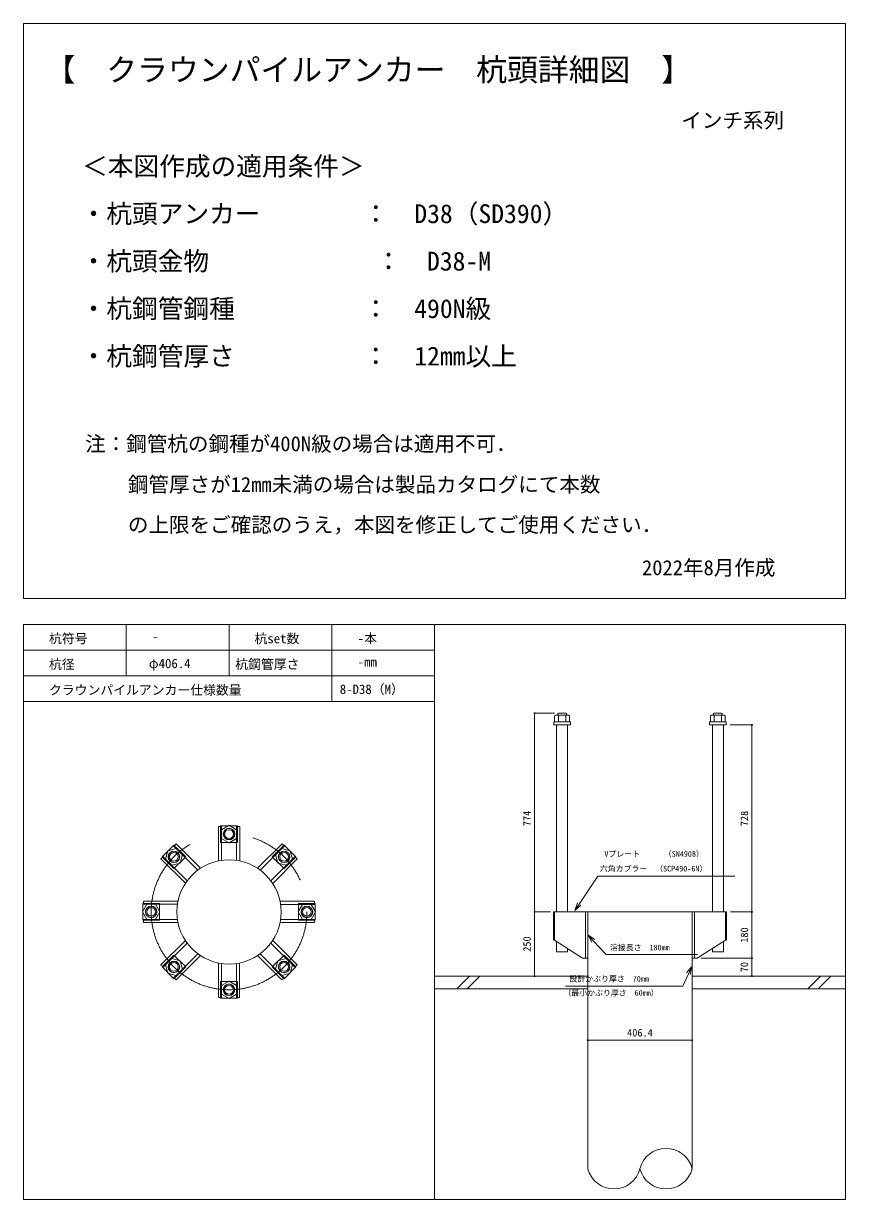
# Model space of a CAD drawing. Units: millimetres, scale not verified. Extents: x -20553 to 20553, y -9578 to 9578.
# Drawn here: x 10753 to 13953, y 4998 to 9578 of the extents above; entities that cross this region are included whole.
import ezdxf
from ezdxf.enums import TextEntityAlignment as Align

# ---------------------------------------------------------------- set-up
doc = ezdxf.new("R2010")
doc.units = ezdxf.units.MM
doc.header["$LTSCALE"] = 20
doc.linetypes.add('USER1', pattern=[101.6, 63.5, -12.7, 12.7, -12.7])
for name, color, linetype, lineweight in [('0-0_0', 7, 'Continuous', 15), ('0-1_01_KUI', 5, 'Continuous', 18), ('0-3_22_部品', 7, 'Continuous', 15), ('0-4_09_SUNPO', 7, 'Continuous', 18), ('0-5_07_CENTER', 1, 'USER1', 18), ('0-6_02_KANAMONO', 6, 'Continuous', 18), ('0-7_10_WAKU', 4, 'Continuous', 18), ('0-9_03_ANCHOR', 4, 'Continuous', 18)]:
    doc.layers.add(name, color=color, linetype=linetype, lineweight=lineweight)
doc.styles.add('ＭＳ ゴシック', font='')
doc.styles.get('ＭＳ ゴシック').set_extended_font_data('MS Gothic')

# ---------------------------------------------------------------- blocks, each defined once
blk = doc.blocks.new('_DotSmall')
at = {"layer": '0-0_0'}
blk.add_line((0.0625, 0), (-0.0625, 0), dxfattribs=at)
blk.add_circle((0, 0), 0.0625, dxfattribs=at)
blk = doc.blocks.new('_Open30')
at = {"layer": '0-3_22_部品'}
blk.add_line((0, 0), (-1, 0), dxfattribs=at)
blk.add_lwpolyline([(-1, 0.2679), (0, 0), (-1, -0.2679)], dxfattribs=at)

msp = doc.modelspace()

# ---------------------------------------------------------------- linework, layer by layer
at = {"layer": '0-1_01_KUI'}
for p, q in [((12949.82, 6117.67), (13356.22, 6117.67)), ((12949.82, 6117.67), (12949.82, 5117.67)), ((13356.22, 6117.67), (13356.22, 5117.67))]:
    msp.add_line(p, q, dxfattribs=at)
at = {"layer": '0-1_01_KUI', "color": 2}
for p, q in [((12353.02, 5867.67), (12949.82, 5867.67)), ((13953.02, 5867.67), (13356.22, 5867.67)), ((12353.02, 5817.67), (12949.82, 5817.67)), ((13953.02, 5817.67), (13356.22, 5817.67))]:
    msp.add_line(p, q, dxfattribs=at)
at = {"layer": '0-1_01_KUI', "color": 4}
for p, q in [((12489.57, 5867.67), (12439.57, 5817.67)), ((12529.73, 5867.67), (12479.73, 5817.67)), ((13856.07, 5867.67), (13806.07, 5817.67)), ((13896.23, 5867.67), (13846.23, 5817.67))]:
    msp.add_line(p, q, dxfattribs=at)
at = {"layer": '0-1_01_KUI'}
msp.add_circle((11553.02, 6117.67), 203.2, dxfattribs=at)
for centre, start, end in [((13254.62, 5091.91), 14.23084, 165.7692), ((13051.42, 5143.44), 194.23093, 345.76911), ((13254.62, 5143.44), 194.2308, 345.76916)]:
    msp.add_arc(centre, 104.82, start, end, dxfattribs=at)
at = {"layer": '0-4_09_SUNPO', "color": 3}
for p, q in [((12820.19, 6891.67), (12742.55, 6891.67)), ((12742.55, 6117.67), (12742.55, 6891.67)), ((13503.72, 6845.67), (13588.76, 6845.67)), ((13588.76, 6117.67), (13588.76, 6845.67)), ((12804.82, 6117.67), (12742.55, 6117.67)), ((12800.76, 6117.67), (12742.55, 6117.67)), ((12742.55, 5867.67), (12742.55, 6117.67)), ((13505.28, 6117.67), (13588.76, 6117.67)), ((13505.28, 6117.67), (13588.76, 6117.67)), ((13588.76, 5937.67), (13588.76, 6117.67)), ((13391.22, 5937.67), (13588.76, 5937.67)), ((13391.22, 5937.67), (13588.76, 5937.67)), ((13588.76, 5867.67), (13588.76, 5937.67)), ((12934.82, 5867.67), (12742.55, 5867.67)), ((13371.22, 5867.67), (13588.76, 5867.67)), ((12949.82, 5632.67), (12949.82, 5617.67)), ((13356.22, 5617.67), (12949.82, 5617.67)), ((13356.22, 5632.67), (13356.22, 5617.67))]:
    msp.add_line(p, q, dxfattribs=at)
for points in [[(12915.95, 6148.37), (12988.36, 6257.29), (13522.63, 6257.29)], [(12971.32, 6005.16), (13021.96, 5951.98), (13376.4, 5951.98)], [(13341.41, 5876.68), (13319.67, 5829.07), (12862.78, 5829.07)]]:
    msp.add_lwpolyline(points, dxfattribs=at)
at = {"layer": '0-5_07_CENTER'}
msp.add_circle((11553.02, 6117.67), 303.2, dxfattribs=at)
at = {"layer": '0-6_02_KANAMONO'}
for p, q in [((11511.57, 6450.87), (11511.57, 6316.6)), ((11523.57, 6450.87), (11511.57, 6450.87)), ((11523.57, 6450.87), (11523.57, 6318.73)), ((11582.57, 6450.87), (11582.57, 6318.71)), ((11582.57, 6450.87), (11594.57, 6450.87)), ((11594.57, 6450.87), (11594.57, 6316.58)), ((11338.31, 6374.18), (11346.79, 6382.66)), ((11338.31, 6374.18), (11431.76, 6280.73)), ((11346.79, 6382.66), (11441.75, 6287.7)), ((11759.32, 6382.59), (11664.37, 6287.65)), ((11767.8, 6374.11), (11674.36, 6280.66)), ((11767.8, 6374.11), (11759.32, 6382.59)), ((11296.59, 6332.46), (11288.1, 6323.97)), ((11288.1, 6323.97), (11383.05, 6229.03)), ((11296.59, 6332.46), (11390.03, 6239.02)), ((11809.52, 6332.39), (11716.07, 6238.93)), ((11818.01, 6323.9), (11723.05, 6228.94)), ((11809.52, 6332.39), (11818.01, 6323.9)), ((11219.82, 6159.22), (11354.11, 6159.22)), ((11219.82, 6147.22), (11219.82, 6159.22)), ((11219.82, 6147.22), (11351.98, 6147.22)), ((11886.22, 6159.12), (11751.95, 6159.12)), ((11886.22, 6147.12), (11754.07, 6147.12)), ((11886.22, 6147.12), (11886.22, 6159.12)), ((12815.76, 6117.67), (12819.82, 6117.67)), ((12815.76, 6117.67), (12815.76, 6007.67)), ((12819.82, 6117.67), (12949.82, 6117.67)), ((12819.82, 6117.67), (12819.82, 6007.67)), ((12949.82, 6117.67), (12949.82, 5937.67)), ((12949.82, 6117.67), (12949.82, 5937.67)), ((13486.22, 6117.67), (13356.22, 6117.67)), ((13356.22, 6117.67), (13356.22, 5937.67)), ((13356.22, 6117.67), (13356.22, 5937.67)), ((13490.28, 6117.67), (13486.22, 6117.67)), ((13486.22, 6117.67), (13486.22, 6007.67)), ((13490.28, 6117.67), (13490.28, 6007.67)), ((11219.82, 6088.22), (11351.97, 6088.22)), ((11219.82, 6088.22), (11219.82, 6076.22)), ((11219.82, 6076.22), (11354.09, 6076.22)), ((11886.22, 6076.12), (11751.93, 6076.12)), ((11886.22, 6088.12), (11754.06, 6088.12)), ((11886.22, 6088.12), (11886.22, 6076.12)), ((11288.03, 5911.45), (11382.99, 6006.41)), ((11817.94, 5911.37), (11722.99, 6006.32)), ((12819.82, 6007.67), (12815.76, 6007.67)), ((12929.82, 5937.67), (12819.82, 6007.67)), ((13376.22, 5937.67), (13486.22, 6007.67)), ((13486.22, 6007.67), (13490.28, 6007.67)), ((11296.52, 5902.96), (11389.97, 5996.41)), ((11338.24, 5861.24), (11431.68, 5954.68)), ((11767.73, 5861.17), (11674.28, 5954.62)), ((11809.45, 5902.89), (11716.01, 5996.33)), ((11296.52, 5902.96), (11288.03, 5911.45)), ((11346.72, 5852.76), (11441.67, 5947.7)), ((11511.47, 5784.47), (11511.47, 5918.77)), ((11523.47, 5784.47), (11523.47, 5916.63)), ((11582.47, 5784.47), (11582.47, 5916.62)), ((11594.47, 5784.47), (11594.47, 5918.75)), ((11759.25, 5852.68), (11664.29, 5947.64)), ((11809.45, 5902.89), (11817.94, 5911.37)), ((12949.82, 5937.67), (12929.82, 5937.67)), ((13356.22, 5937.67), (13376.22, 5937.67)), ((11338.24, 5861.24), (11346.72, 5852.76)), ((11767.73, 5861.17), (11759.25, 5852.68)), ((11523.47, 5784.47), (11511.47, 5784.47)), ((11582.47, 5784.47), (11594.47, 5784.47))]:
    msp.add_line(p, q, dxfattribs=at)
for points in [[(11523.57, 6403.84), (11553.07, 6386.81), (11582.57, 6403.84), (11582.57, 6437.91), (11553.07, 6454.94), (11523.57, 6437.91)], [(11329.84, 6299.2), (11362.75, 6308.02), (11371.56, 6340.92), (11347.48, 6365.01), (11314.57, 6356.19), (11305.76, 6323.29)], [(11734.55, 6340.85), (11743.36, 6307.95), (11776.27, 6299.13), (11800.35, 6323.22), (11791.54, 6356.12), (11758.63, 6364.94)], [(11266.85, 6088.22), (11283.88, 6117.72), (11266.85, 6147.22), (11232.79, 6147.22), (11215.76, 6117.72), (11232.79, 6088.22)], [(11839.19, 6147.12), (11822.16, 6117.62), (11839.19, 6088.12), (11873.25, 6088.12), (11890.28, 6117.62), (11873.25, 6147.12)], [(12940.82, 6117.67), (12949.82, 6117.67), (12949.82, 5937.67), (12940.82, 5937.67)], [(13356.22, 6117.67), (13365.22, 6117.67), (13365.22, 5937.67), (13356.22, 5937.67)], [(11371.49, 5894.5), (11362.68, 5927.4), (11329.77, 5936.22), (11305.69, 5912.13), (11314.5, 5879.23), (11347.41, 5870.41)], [(11776.2, 5936.15), (11743.29, 5927.33), (11734.48, 5894.43), (11758.56, 5870.34), (11791.47, 5879.16), (11800.28, 5912.06)], [(11582.47, 5831.51), (11552.97, 5848.54), (11523.47, 5831.51), (11523.47, 5797.44), (11552.97, 5780.41), (11582.47, 5797.44)]]:
    msp.add_lwpolyline(points, close=True, dxfattribs=at)
for centre, radius in [((11553.07, 6420.87), 22.5), ((11553.02, 6420.87), 21.75), ((11338.66, 6332.1), 22.5), ((11338.63, 6332.07), 21.75), ((11767.45, 6332.03), 22.5), ((11767.41, 6332.07), 21.75), ((11249.82, 6117.72), 22.5), ((11249.82, 6117.67), 21.75), ((11856.22, 6117.62), 22.5), ((11856.22, 6117.67), 21.75), ((11338.59, 5903.31), 22.5), ((11338.63, 5903.28), 21.75), ((11767.38, 5903.24), 22.5), ((11767.41, 5903.28), 21.75), ((11552.97, 5814.47), 22.5), ((11553.02, 5814.47), 21.75)]:
    msp.add_circle(centre, radius, dxfattribs=at)
at = {"layer": '0-7_10_WAKU'}
for p, q in [((10753.02, 9577.67), (10753.02, 7337.67)), ((13953.02, 9577.67), (10753.02, 9577.67)), ((10753.02, 7237.67), (10753.02, 4997.67)), ((13953.02, 7237.67), (10753.02, 7237.67)), ((11153.02, 7137.67), (11153.02, 7237.67)), ((11553.02, 7137.67), (11553.02, 7237.67)), ((11953.02, 7137.67), (11953.02, 7237.67)), ((12353.02, 7237.67), (12353.02, 4997.67)), ((13953.02, 7237.67), (13953.02, 4997.67)), ((12353.02, 7137.67), (10753.02, 7137.67)), ((11153.02, 7037.67), (11153.02, 7137.67)), ((11553.02, 7037.67), (11553.02, 7137.67)), ((11953.02, 7037.67), (11953.02, 7137.67)), ((12353.02, 7037.67), (10753.02, 7037.67)), ((11953.02, 6937.67), (11953.02, 7037.67)), ((12353.02, 6937.67), (10753.02, 6937.67)), ((13953.02, 4997.67), (10753.02, 4997.67))]:
    msp.add_line(p, q, dxfattribs=at)
msp.add_lwpolyline([(13953.02, 9577.67), (13953.02, 7337.67), (10753.02, 7337.67)], dxfattribs=at)
at = {"layer": '0-9_03_ANCHOR', "color": 2}
for p, q in [((12835.19, 6891.67), (12833.32, 6889.8)), ((12833.32, 6889.8), (12833.32, 6883.67)), ((12864.45, 6891.67), (12835.19, 6891.67)), ((13441.59, 6891.67), (13439.72, 6889.8)), ((13439.72, 6889.8), (13439.72, 6883.67)), ((13470.85, 6891.67), (13441.59, 6891.67))]:
    msp.add_line(p, q, dxfattribs=at)
at = {"layer": '0-9_03_ANCHOR'}
for p, q in [((12835.39, 6883.67), (12835.39, 6857.67)), ((12864.25, 6883.67), (12864.25, 6857.67)), ((13441.79, 6883.67), (13441.79, 6857.67)), ((13470.65, 6883.67), (13470.65, 6857.67))]:
    msp.add_line(p, q, dxfattribs=at)
for points in [[(12824.82, 6883.67), (12874.82, 6883.67), (12878.82, 6881.36), (12878.82, 6857.67), (12820.82, 6857.67), (12820.82, 6881.36)], [(13431.22, 6883.67), (13481.22, 6883.67), (13485.22, 6881.36), (13485.22, 6857.67), (13427.22, 6857.67), (13427.22, 6881.36)], [(12882.32, 6857.67), (12882.32, 6845.67), (12817.32, 6845.67), (12817.32, 6857.67)], [(13488.72, 6857.67), (13488.72, 6845.67), (13423.72, 6845.67), (13423.72, 6857.67)], [(11585.52, 6453.37), (11585.52, 6388.37), (11520.52, 6388.37), (11520.52, 6453.37)], [(11338.63, 6378.03), (11384.59, 6332.07), (11338.63, 6286.11), (11292.66, 6332.07)], [(11813.38, 6332.07), (11767.41, 6286.11), (11721.45, 6332.07), (11767.41, 6378.03)], [(11217.32, 6150.17), (11282.32, 6150.17), (11282.32, 6085.17), (11217.32, 6085.17)], [(11888.72, 6085.17), (11823.72, 6085.17), (11823.72, 6150.17), (11888.72, 6150.17)], [(11292.66, 5903.28), (11338.63, 5949.24), (11384.59, 5903.28), (11338.63, 5857.32)], [(11767.41, 5857.32), (11721.45, 5903.28), (11767.41, 5949.24), (11813.38, 5903.28)], [(11520.52, 5781.97), (11520.52, 5846.97), (11585.52, 5846.97), (11585.52, 5781.97)]]:
    msp.add_lwpolyline(points, close=True, dxfattribs=at)
at = {"layer": '0-9_03_ANCHOR', "color": 2}
for points in [[(12864.45, 6891.67), (12866.32, 6889.8), (12866.32, 6883.67)], [(13470.85, 6891.67), (13472.72, 6889.8), (13472.72, 6883.67)], [(12828.31, 6002.27), (12828.31, 5961.67), (12871.33, 5961.67), (12871.33, 5974.89)], [(13434.71, 5974.89), (13434.71, 5961.67), (13477.73, 5961.67), (13477.73, 6002.27)]]:
    msp.add_lwpolyline(points, dxfattribs=at)
for points in [[(12828.31, 6845.67), (12871.33, 6845.67), (12871.33, 6117.67), (12828.31, 6117.67)], [(13434.71, 6845.67), (13477.73, 6845.67), (13477.73, 6117.67), (13434.71, 6117.67)]]:
    msp.add_lwpolyline(points, close=True, dxfattribs=at)
at = {"layer": '0-9_03_ANCHOR'}
for centre in [(11553.02, 6420.87), (11338.63, 6332.07), (11767.41, 6332.07), (11249.82, 6117.67), (11856.22, 6117.67), (11338.63, 5903.28), (11767.41, 5903.28), (11553.02, 5814.47)]:
    msp.add_circle(centre, 17, dxfattribs=at)

# ---------------------------------------------------------------- block references
at = {"layer": '0-4_09_SUNPO', "xscale": 30, "yscale": 30}
for name, p, rotation in [('_DotSmall', (12742.55, 6891.67), 90), ('_DotSmall', (13588.76, 6845.67), 90), ('_Open30', (12899.34, 6123.39), 236.38292), ('_DotSmall', (12742.55, 6117.67), 270), ('_DotSmall', (12742.55, 6117.67), 90), ('_DotSmall', (13588.76, 6117.67), 270), ('_DotSmall', (13588.76, 6117.67), 90), ('_Open30', (12950.64, 6026.89), 133.59929), ('_DotSmall', (13588.76, 5937.67), 270), ('_DotSmall', (13588.76, 5937.67), 90), ('_DotSmall', (12742.55, 5867.67), 270), ('_Open30', (13353.87, 5903.97), 65.4645), ('_DotSmall', (13588.76, 5867.67), 270), ('_DotSmall', (12949.82, 5617.67), 180)]:
    msp.add_blockref(name, p, dxfattribs=dict(at, rotation=rotation))
msp.add_blockref('_DotSmall', (13356.22, 5617.67), dxfattribs=at)

# ---------------------------------------------------------------- texts
at = {"layer": '0-4_09_SUNPO', "style": 'ＭＳ ゴシック'}
for s, height, p in [('【\u3000クラウンパイルアンカー\u3000杭頭詳細図\u3000】', 87.98, (10835.29, 9327.29)), ('インチ系列', 58.65, (13314.03, 9153.75)), ('＜本図作成の適用条件＞', 73.31, (10981.21, 8963.21)), ('・杭頭アンカー        ：\u3000D38（SD390）', 73.31, (10975.53, 8778.36)), ('・杭頭金物             ：\u3000D38-M', 73.31, (10975.53, 8593.51)), ('・杭鋼管鋼種          ：\u3000490N級', 73.31, (10975.53, 8408.66)), ('・杭鋼管厚さ          ：\u300012mm以上', 73.31, (10975.53, 8223.81)), ('注：鋼管杭の鋼種が400N級の場合は適用不可．', 58.65, (10993.03, 7894.11)), ('\u3000\u3000鋼管厚さが12mm未満の場合は製品カタログにて本数', 58.65, (10999.4, 7735.48)), ('\u3000\u3000の上限をご確認のうえ，本図を修正してご使用ください．', 58.65, (10999.4, 7578.66)), ('2022年8月作成', 58.65, (13160.83, 7411.43)), ('杭符号', 36.66, (10852.05, 7152.94)), ('杭set数', 36.66, (11652.05, 7152.94)), ('-本', 36.66, (12053.76, 7153.79)), ('-', 36.66, (11253.76, 7162.03)), ('杭径', 36.66, (10852.05, 7052.94)), ('φ406.4', 36.66, (11240.97, 7056.06)), ('杭鋼管厚さ', 36.66, (11577.15, 7052.94)), ('-mm', 36.66, (12053.76, 7062.03)), ('8-D38（M）', 36.66, (11984.07, 6955.49)), ('クラウンパイルアンカー仕様数量', 36.66, (10852.05, 6952.65)), (' Vプレート\u3000\u3000\u3000（SN490B）', 21.99, (12998.89, 6325.81)), ('六角カプラー\u3000（SCP490-6N）', 21.99, (12996.67, 6268.65)), ('溶接長さ\u3000180mm', 21.99, (13036.23, 5961.25)), (' 設計かぶり厚さ\u300070mm', 21.99, (12862.78, 5839.29)), ('（最小かぶり厚さ\u300060mm）', 21.99, (12854.94, 5784.52)), ('406.4', 29.33, (13103.02, 5623.67))]:
    msp.add_text(s, height=height, dxfattribs=at).set_placement(p, align=Align.BOTTOM_LEFT)
for s, p in [('774', (12736.55, 6451.67)), ('728', (13582.76, 6451.67)), ('180', (13582.76, 5997.67)), ('250', (12736.55, 5962.67)), ('70', (13582.76, 5882.67))]:
    msp.add_text(s, height=29.33, rotation=90, dxfattribs=at).set_placement(p, align=Align.BOTTOM_LEFT)

doc.saveas('drawing.dxf')
